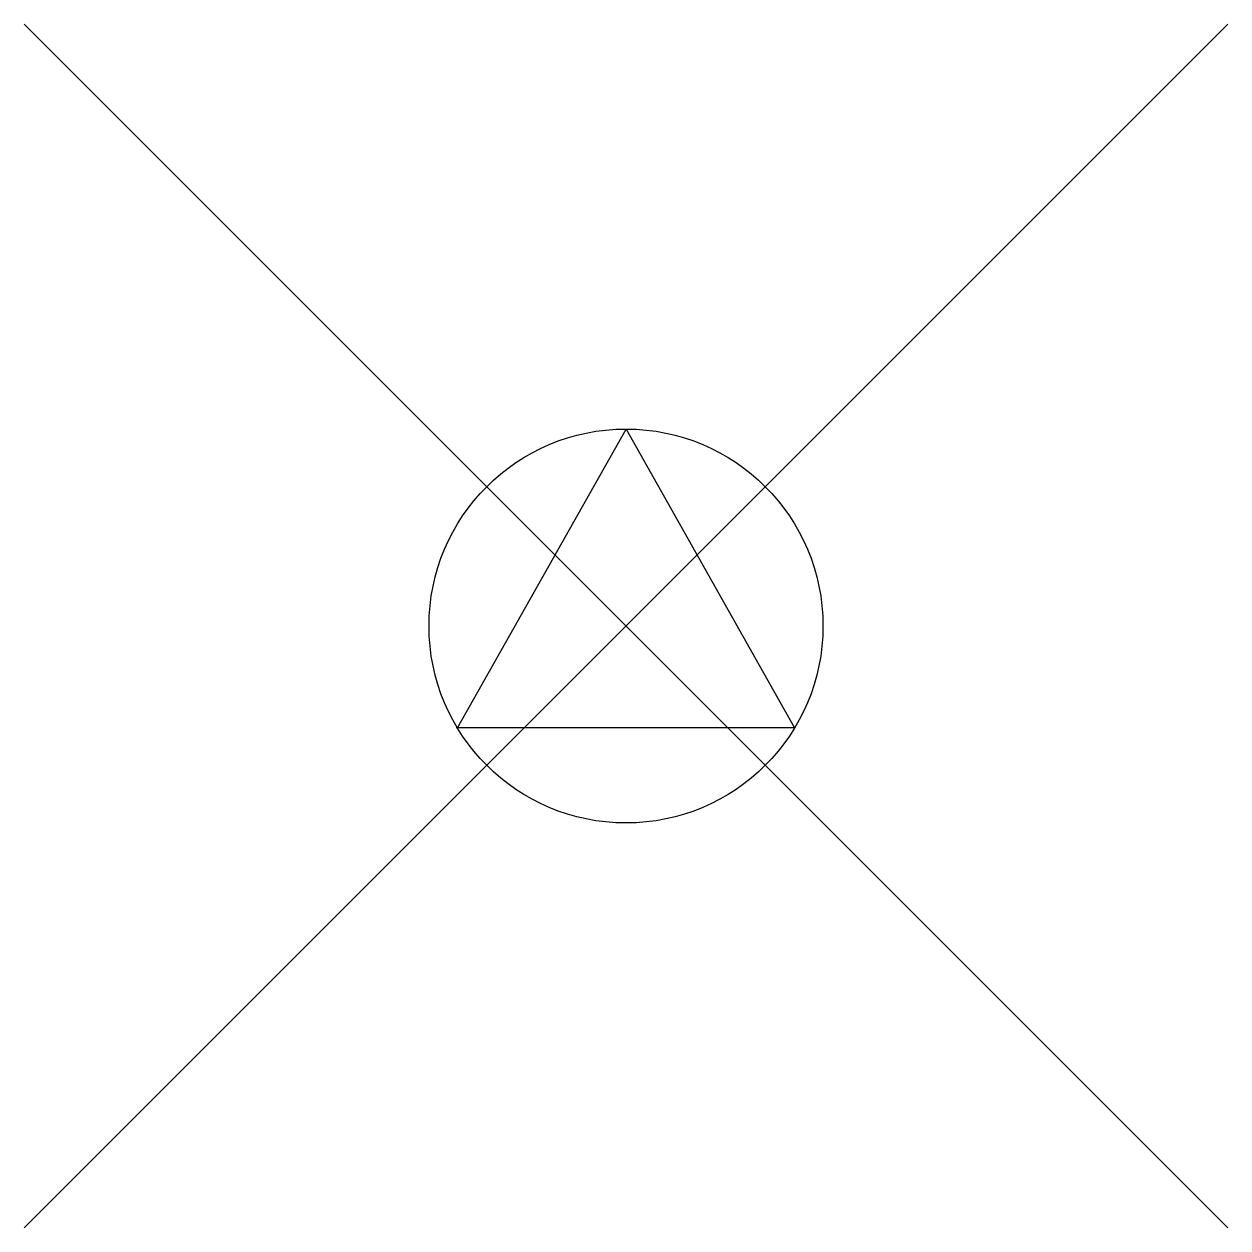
# Model space of a CAD drawing. Extents: x -5.5 to 5.5, y -5.5 to 5.5.
import ezdxf

# ---------------------------------------------------------------- set-up
doc = ezdxf.new("R2010")
doc.units = 0

msp = doc.modelspace()

# ---------------------------------------------------------------- linework, layer by layer
for p, q in [((-1.54, -0.931), (0, 1.8)), ((0, 1.8), (1.54, -0.931)), ((1.54, -0.931), (-1.552, -0.931))]:
    msp.add_line(p, q)
for points in [[(5.5, 5.5), (-5.5, -5.5)], [(-5.5, 5.5), (5.5, -5.5)]]:
    msp.add_lwpolyline(points)
msp.add_circle((0, 0), 1.8)

doc.saveas('drawing.dxf')
